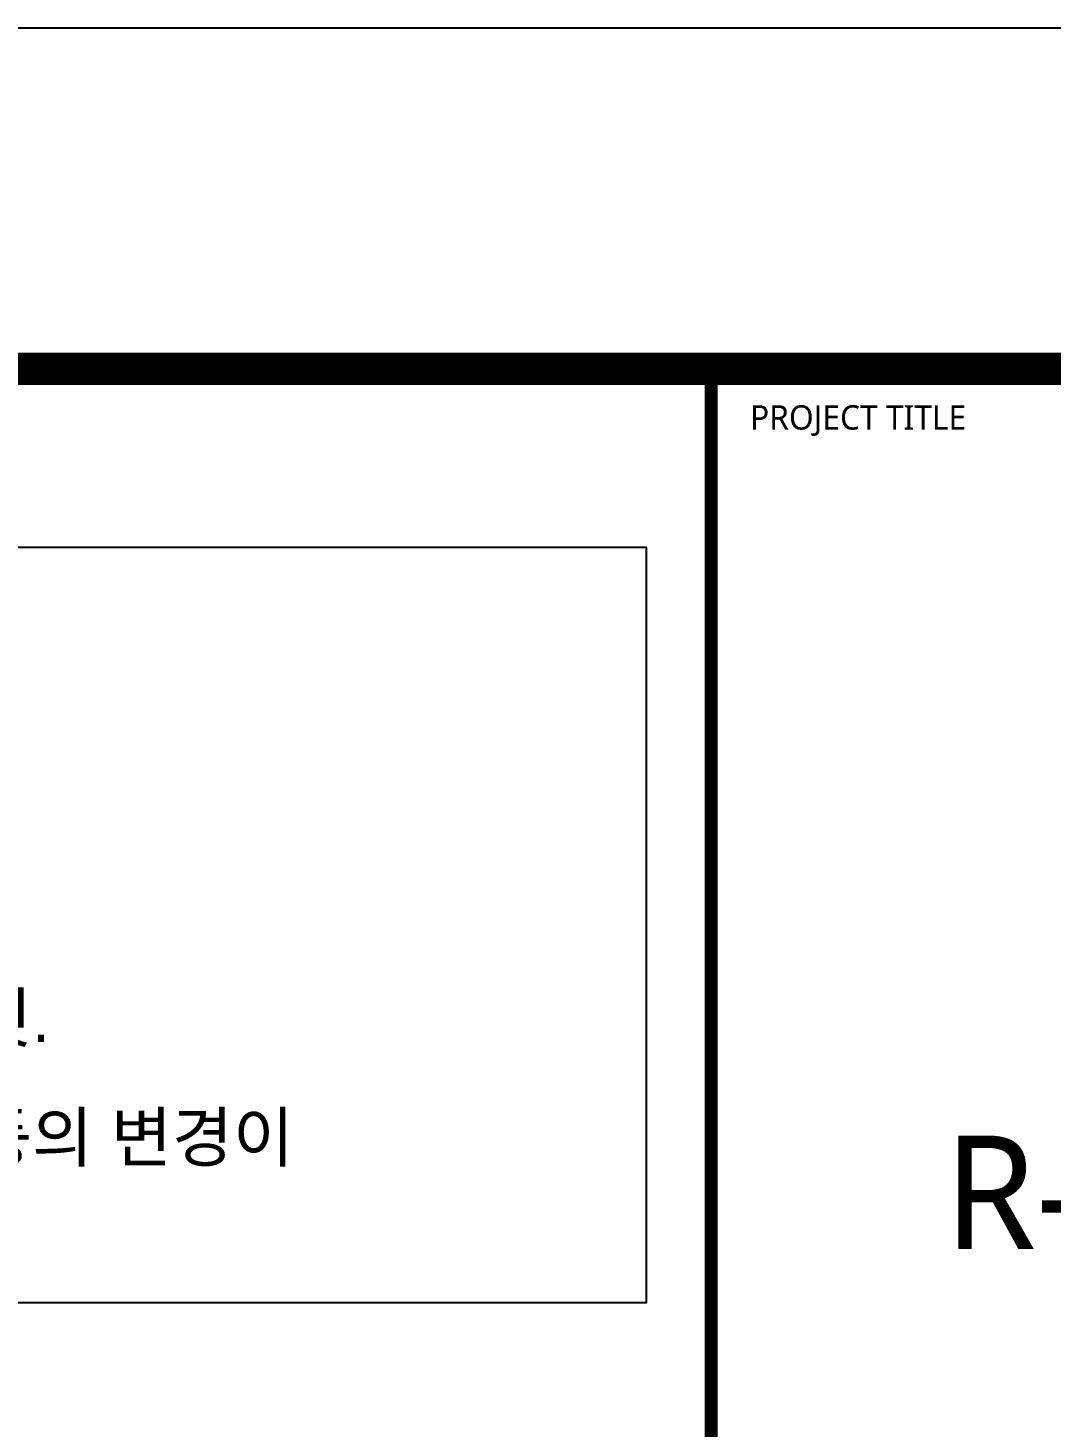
# Model space of a CAD drawing. Header units: millimetres. Extents: x 0 to 168200, y 0 to 118800.
# Drawn here: x 138280 to 150890, y 101556 to 118800 of the extents above; entities that cross this region are included whole.
import ezdxf
from ezdxf.enums import TextEntityAlignment as Align

# ---------------------------------------------------------------- set-up
doc = ezdxf.new("R2010")
doc.units = ezdxf.units.MM
doc.header["$LTSCALE"] = 200
for name, color, linetype in [('TEXT', 2, 'Continuous'), ('XR-SHEET$0$XR-SHEET$0$TEXT', 3, 'Continuous'), ('XR-SHEET$0$XREF-Form$0$SHT', 5, 'Continuous'), ('범례표-1', 3, 'Continuous')]:
    doc.layers.add(name, color=color, linetype=linetype)
doc.styles.add('XR-SHEET$0$XR-SHEET$0$맑은고딕', font='')
doc.styles.add('XR-SHEET$0$XREF-Form$0$맑은고딕', font='')
doc.styles.add('돋움', font='')
doc.styles.get('XR-SHEET$0$XR-SHEET$0$맑은고딕').set_extended_font_data('Malgun Gothic')
doc.styles.get('XR-SHEET$0$XREF-Form$0$맑은고딕').set_extended_font_data('Malgun Gothic')
doc.styles.get('돋움').set_extended_font_data('Dotum')

# ---------------------------------------------------------------- blocks, each defined once
blk = doc.blocks.new('XR-SHEET')
at = {"layer": 'XR-SHEET$0$XREF-Form$0$SHT'}
blk.add_lwpolyline([(0, 594), (841, 594), (841, 0), (0, 0)], close=True, dxfattribs=at)
at = {"layer": 'XR-SHEET$0$XREF-Form$0$SHT', "const_width": 2}
blk.add_lwpolyline([(46.5, 573), (819.5, 573), (819.5, 21), (46.5, 21)], close=True, dxfattribs=at)
at = {"layer": 'XR-SHEET$0$XREF-Form$0$SHT', "const_width": 0.8}
blk.add_lwpolyline([(733.5, 573), (733.5, 21)], dxfattribs=at)
at = {"layer": 'XR-SHEET$0$XR-SHEET$0$TEXT', "color": 3, "style": 'XR-SHEET$0$XR-SHEET$0$맑은고딕'}
blk.add_text('R-Center 구축', height=7, dxfattribs=at).set_placement((776.5, 522.243), align=Align.MIDDLE_CENTER)
at = {"layer": 'XR-SHEET$0$XREF-Form$0$SHT', "color": 9, "style": 'XR-SHEET$0$XREF-Form$0$맑은고딕'}
blk.add_text('PROJECT TITLE', height=1.5, dxfattribs=at).set_placement((735.9, 570), align=Align.MIDDLE_LEFT)

msp = doc.modelspace()

# ---------------------------------------------------------------- linework, layer by layer
at = {"layer": '범례표-1'}
msp.add_lwpolyline([(113587.4, 112400), (145900, 112400), (145900, 103084.9), (113587.4, 103084.9)], close=True, dxfattribs=at)

# ---------------------------------------------------------------- block references
at = {"xscale": 200, "yscale": 200, "zscale": 200}
msp.add_blockref('XR-SHEET', (0, 0), dxfattribs=at)

# ---------------------------------------------------------------- texts
at = {"layer": 'TEXT', "style": '돋움'}
for s, p in [('3. 기존 장비 및 기구류는 파손이 되지 않게 주의있게 철거후 재설치 할 것.', (113976.5, 106600.1)), ('4. 발주자의 요구에 의해 경미한 변경이 있을 수 있으며, 그에 따른 물량등의 변경이', (113976.5, 105128.7))]:
    msp.add_text(s, height=600, dxfattribs=at).set_placement(p, align=Align.MIDDLE_LEFT)

doc.saveas('drawing.dxf')
